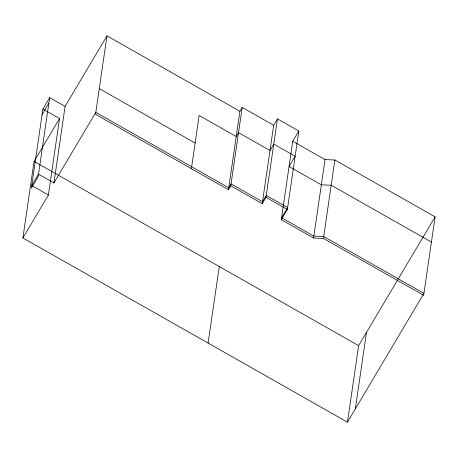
<?xml version="1.0" encoding="UTF-8"?>
<svg xmlns="http://www.w3.org/2000/svg" width="458" height="458" viewBox="0 0 458 458"><rect width="100%" height="100%" fill="white"/><g stroke="black" fill="none" stroke-linecap="round" stroke-linejoin="round"><path stroke-width="0.69" d="M22.9 237.96L34.064 161.439L59.551 118.513L42.897 109.061L49.67 97.651L65.093 106.399L53.93 182.914L38.512 174.166L31.734 185.576L48.388 195.028L22.9 237.96L347.467 422.156L423.936 293.366L323.72 236.494L313.873 236.11L281.578 217.779L287.658 207.537L266.287 195.411L262.514 201.76L231.05 183.904L228.737 187.797L95.819 112.365L53.93 182.914M42.897 109.061L31.362 188.135L38.134 176.725L49.67 97.651M48.388 195.028L59.551 118.513M228.456 189.715L239.9 111.283L106.983 35.844L95.539 114.282L228.456 189.715L230.769 185.822L242.213 107.384L273.678 125.246L262.239 203.678L230.769 185.822M191.392 168.681L199.15 115.479L236.219 136.518L238.532 132.625L269.997 150.482L273.769 144.133L295.141 156.258L289.055 166.5L321.356 184.832L331.197 185.215L431.419 242.087M208.098 343.059L219.262 266.545M262.239 203.678L266.006 197.329L277.451 118.891L298.822 131.022L287.378 209.461L281.298 219.703L313.593 238.028L323.44 238.412L423.656 295.284L435.1 216.852L334.878 159.974L325.037 159.596L292.736 141.264L298.822 131.022M281.298 219.703L292.736 141.264M313.593 238.028L325.037 159.596M323.44 238.412L334.878 159.974M347.467 422.156L358.631 345.635L435.1 216.852M355.322 408.931L366.48 332.416M42.102 114.494L48.88 103.084M65.093 106.399L106.983 35.844M239.9 111.283L242.213 107.384M273.678 125.246L277.451 118.891M99.283 88.64L195.131 143.039M266.006 197.329L287.378 209.461M34.064 161.439L358.631 345.635"/></g></svg>
